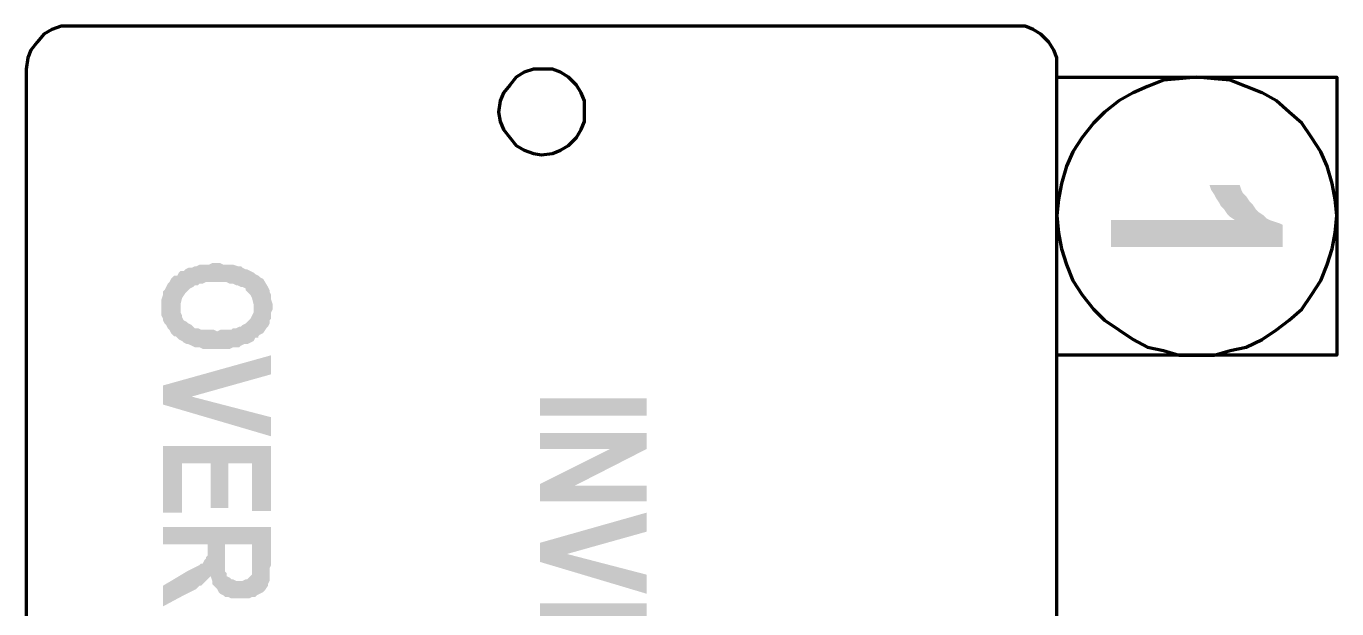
# Model space of a CAD drawing. Header units: inches. Extents: x -186 to 186, y -282 to 282.
# Drawn here: x -132.81 to -102.3, y 135.13 to 148.7 of the extents above; entities that cross this region are included whole.
import ezdxf

# ---------------------------------------------------------------- set-up
doc = ezdxf.new("R2010")
doc.units = ezdxf.units.IN
doc.header["$MEASUREMENT"] = 0
doc.layers.add('H', color=7, linetype='CONTINUOUS', lineweight=100)
doc.layers.add('P', color=250, linetype='CONTINUOUS', lineweight=100)

msp = doc.modelspace()

# ---------------------------------------------------------------- hatches: boundary and pattern name
at = {"layer": 'H', "linetype": 'Continuous'}
for points in [[(-103.556, 143.556), (-103.556, 144.074), (-103.63, 144.111), (-103.741, 144.148), (-103.852, 144.185), (-103.926, 144.222), (-104, 144.296), (-104.111, 144.37), (-104.185, 144.444), (-104.259, 144.556), (-104.333, 144.63), (-104.407, 144.741), (-104.481, 144.815), (-104.519, 144.889), (-104.556, 145), (-104.667, 144.185), (-107.556, 144.185), (-107.556, 143.556)], [(-104.556, 145), (-105.259, 145), (-105.222, 144.889), (-105.148, 144.778), (-105.111, 144.704), (-105.037, 144.593), (-105, 144.519), (-104.926, 144.444), (-104.852, 144.333), (-104.778, 144.259), (-104.667, 144.185)], [(-127.074, 142.185), (-127.074, 142.222), (-127.111, 142.333), (-127.111, 142.444), (-127.148, 142.519), (-127.148, 142.556), (-127.185, 142.63), (-127.296, 142.815), (-127.37, 142.852), (-127.407, 142.889), (-127.481, 142.926), (-127.519, 142.963), (-127.667, 143.037), (-127.704, 143.037), (-127.778, 143.074), (-127.815, 143.111), (-127.889, 143.111), (-128, 143.148), (-128.074, 143.148), (-128.148, 143.148), (-128.222, 143.148), (-128.296, 143.185), (-128.481, 143.185), (-128.556, 143.148), (-128.63, 143.148), (-128.704, 143.148), (-128.778, 143.148), (-128.852, 143.111), (-128.889, 143.111), (-128.963, 143.074), (-129.037, 143.074), (-129.111, 143.037), (-129.148, 143), (-129.222, 143), (-129.259, 142.963), (-129.296, 142.889), (-129.37, 142.889), (-129.407, 142.852), (-129.444, 142.815), (-129.481, 142.741), (-129.519, 142.704), (-129.556, 142.63), (-129.593, 142.556), (-129.63, 142.519), (-129.63, 142.444), (-129.667, 142.333), (-129.667, 142.037), (-129.667, 141.963), (-129.63, 141.889), (-129.63, 141.852), (-129.593, 141.778), (-129.556, 141.741), (-129.519, 141.667), (-129.481, 141.63), (-129.444, 141.556), (-129.407, 141.519), (-129.37, 141.481), (-129.333, 141.481), (-129.296, 141.444), (-129.259, 141.407), (-129.222, 142.185), (-129.222, 142.222), (-129.185, 142.37), (-129.111, 142.481), (-129.074, 142.519), (-129.037, 142.556), (-129, 142.593), (-128.926, 142.63), (-128.889, 142.667), (-128.815, 142.667), (-128.778, 142.704), (-128.704, 142.704), (-128.63, 142.741), (-128.556, 142.741), (-128.444, 142.741), (-128.296, 142.741), (-128.222, 142.741), (-128.148, 142.741), (-128.074, 142.704), (-128, 142.704), (-127.926, 142.667), (-127.889, 142.667), (-127.815, 142.63), (-127.778, 142.63), (-127.704, 142.593), (-127.704, 142.556), (-127.667, 142.519), (-127.63, 142.481), (-127.593, 142.444), (-127.556, 142.37), (-127.519, 142.222), (-127.519, 142.185), (-127.481, 141.444), (-127.407, 141.444), (-127.407, 141.481), (-127.37, 141.519), (-127.296, 141.556), (-127.222, 141.667), (-127.185, 141.704), (-127.148, 141.778), (-127.148, 141.852), (-127.111, 141.889), (-127.111, 141.963), (-127.111, 142.037), (-127.074, 142.111)], [(-127.481, 141.444), (-127.519, 142.185), (-127.519, 142.111), (-127.519, 142.037), (-127.556, 141.963), (-127.593, 141.889), (-127.63, 141.852), (-127.667, 141.815), (-127.704, 141.778), (-127.778, 141.741), (-127.815, 141.704), (-127.852, 141.704), (-127.926, 141.667), (-128, 141.667), (-128.037, 141.63), (-128.111, 141.63), (-128.185, 141.63), (-128.296, 141.63), (-128.37, 141.593), (-128.444, 141.63), (-128.519, 141.63), (-128.63, 141.63), (-128.667, 141.63), (-128.741, 141.63), (-128.815, 141.667), (-128.889, 141.667), (-128.926, 141.704), (-128.963, 141.741), (-129.037, 141.778), (-129.074, 141.815), (-129.148, 141.852), (-129.185, 141.926), (-129.185, 141.963), (-129.222, 142.037), (-129.222, 142.111), (-129.222, 142.185), (-129.259, 141.407), (-129.185, 141.37), (-129.148, 141.333), (-129.074, 141.296), (-129.037, 141.296), (-128.963, 141.259), (-128.889, 141.222), (-128.778, 141.222), (-128.704, 141.185), (-128.63, 141.185), (-128.444, 141.185), (-128.37, 141.185), (-128.296, 141.185), (-128.148, 141.185), (-128.074, 141.185), (-128, 141.222), (-127.852, 141.222), (-127.815, 141.259), (-127.741, 141.296), (-127.667, 141.296), (-127.519, 141.37)], [(-127.111, 140.593), (-127.111, 141.037), (-129.63, 140.333), (-128.963, 140.074)], [(-127.111, 139.148), (-127.111, 139.593), (-128.963, 140.074), (-129.63, 140.333), (-129.63, 139.889)], [(-120.852, 139.63), (-118.37, 139.63), (-118.37, 140.037), (-120.852, 140.037)], [(-118.37, 138.852), (-118.37, 139.222), (-120.852, 139.222), (-120.852, 138.852), (-119.222, 138.852)], [(-127.111, 137.407), (-127.111, 138.926), (-129.63, 138.926), (-129.63, 137.37), (-129.185, 137.37), (-129.185, 138.519), (-128.519, 138.519), (-128.519, 137.481), (-128.111, 137.481), (-128.111, 138.519), (-127.556, 138.519), (-127.556, 137.407)], [(-118.37, 138.852), (-119.222, 138.852), (-120.852, 138.037), (-120.037, 138)], [(-118.37, 137.63), (-118.37, 138), (-120.037, 138), (-120.852, 138.037), (-120.852, 137.63)], [(-118.37, 136.926), (-118.37, 137.37), (-120.852, 136.667), (-120.222, 136.407)], [(-127.111, 136.148), (-127.111, 137.037), (-129.63, 137.037), (-129.63, 136.63), (-128.593, 136.63), (-128.593, 136.519), (-128.556, 135.852), (-128.519, 135.889), (-128.481, 135.778), (-128.481, 135.704), (-128.37, 135.593), (-128.333, 135.519), (-128.296, 135.481), (-128.222, 135.444), (-128.185, 136.63), (-127.556, 136.63), (-127.556, 135.407), (-127.481, 135.407), (-127.444, 135.444), (-127.37, 135.481), (-127.296, 135.519), (-127.259, 135.556), (-127.185, 135.667), (-127.185, 135.704), (-127.148, 135.778), (-127.148, 135.889), (-127.148, 136.074)], [(-128.556, 135.852), (-128.593, 136.519), (-128.593, 136.444), (-128.593, 136.37), (-128.63, 136.333), (-128.63, 136.296), (-128.667, 136.259), (-128.704, 136.185), (-128.741, 136.185), (-128.778, 136.148), (-128.852, 136.111), (-128.926, 136.074), (-129, 136.037), (-129.074, 136), (-129.63, 135.667), (-129.63, 135.185), (-129.148, 135.444), (-129.074, 135.481), (-129, 135.519), (-128.926, 135.556), (-128.852, 135.593), (-128.815, 135.63), (-128.778, 135.667), (-128.741, 135.667), (-128.704, 135.704), (-128.667, 135.741), (-128.63, 135.778)], [(-127.556, 135.407), (-127.556, 136.296), (-127.556, 136.111), (-127.556, 136.037), (-127.556, 136), (-127.556, 135.963), (-127.556, 135.926), (-127.63, 135.852), (-127.667, 135.815), (-127.704, 135.815), (-127.778, 135.778), (-127.852, 135.778), (-127.926, 135.778), (-128, 135.815), (-128.037, 135.815), (-128.074, 135.852), (-128.148, 135.889), (-128.148, 135.963), (-128.185, 136), (-128.185, 136.111), (-128.185, 136.222), (-128.185, 136.63), (-128.222, 135.444), (-128.185, 135.407), (-128.111, 135.407), (-128.037, 135.37), (-127.963, 135.37), (-127.667, 135.37), (-127.63, 135.37)], [(-118.37, 135.481), (-118.37, 135.926), (-120.222, 136.407), (-120.852, 136.667), (-120.852, 136.222)], [(-118.37, 133.741), (-118.37, 135.259), (-120.852, 135.259), (-120.852, 133.704), (-120.444, 133.704), (-120.444, 134.852), (-119.778, 134.852), (-119.778, 133.815), (-119.333, 133.815), (-119.333, 134.852), (-118.778, 134.852), (-118.778, 133.741)]]:
    msp.add_hatch(color=0, dxfattribs=at).paths.add_polyline_path(points)

# ---------------------------------------------------------------- linework, layer by layer
at = {"layer": 'P', "color": 0, "linetype": 'Continuous'}
for points in [[(-108.815, 85.704), (-108.815, 147.704), (-108.815, 147.963), (-108.889, 148.148), (-109, 148.333), (-109.185, 148.519), (-109.37, 148.63), (-109.556, 148.704), (-109.815, 148.704), (-131.815, 148.704), (-132, 148.704), (-132.222, 148.63), (-132.407, 148.519), (-132.556, 148.333), (-132.704, 148.148), (-132.778, 147.963), (-132.815, 147.704), (-132.815, 85.704)], [(-120.815, 145.704), (-120.556, 145.741), (-120.37, 145.815), (-120.185, 145.926), (-120, 146.111), (-119.889, 146.296), (-119.815, 146.481), (-119.815, 146.704), (-119.815, 146.963), (-119.889, 147.148), (-120, 147.333), (-120.185, 147.519), (-120.37, 147.63), (-120.556, 147.704), (-120.815, 147.704), (-121, 147.704), (-121.222, 147.63), (-121.407, 147.519), (-121.556, 147.333), (-121.704, 147.148), (-121.778, 146.963), (-121.815, 146.704), (-121.778, 146.481), (-121.704, 146.296), (-121.556, 146.111), (-121.407, 145.926), (-121.222, 145.815), (-121, 145.741), (-120.815, 145.704)], [(-105.556, 141.037), (-105.148, 141.037), (-104.778, 141.148), (-104.407, 141.222), (-104.037, 141.407), (-103.704, 141.63), (-103.407, 141.852), (-103.111, 142.111), (-102.889, 142.444), (-102.667, 142.778), (-102.519, 143.148), (-102.407, 143.519), (-102.333, 143.889), (-102.296, 144.296), (-102.333, 144.667), (-102.407, 145.037), (-102.519, 145.444), (-102.667, 145.778), (-102.889, 146.111), (-103.111, 146.444), (-103.407, 146.704), (-103.704, 146.963), (-104.037, 147.148), (-104.407, 147.296), (-104.778, 147.444), (-105.148, 147.481), (-105.556, 147.519), (-105.963, 147.481), (-106.333, 147.444), (-106.704, 147.296), (-107.037, 147.148), (-107.37, 146.963), (-107.704, 146.704), (-107.963, 146.444), (-108.222, 146.111), (-108.444, 145.778), (-108.593, 145.444), (-108.704, 145.037), (-108.778, 144.667), (-108.815, 144.296), (-108.778, 143.889), (-108.704, 143.519), (-108.593, 143.148), (-108.444, 142.778), (-108.222, 142.444), (-107.963, 142.111), (-107.704, 141.852), (-107.37, 141.63), (-107.037, 141.407), (-106.704, 141.222), (-106.333, 141.148), (-105.963, 141.037), (-105.556, 141.037)], [(-108.815, 147.519), (-102.296, 147.519), (-102.296, 141.037), (-108.815, 141.037), (-108.815, 147.519)]]:
    msp.add_lwpolyline(points, dxfattribs=at)

doc.saveas('drawing.dxf')
